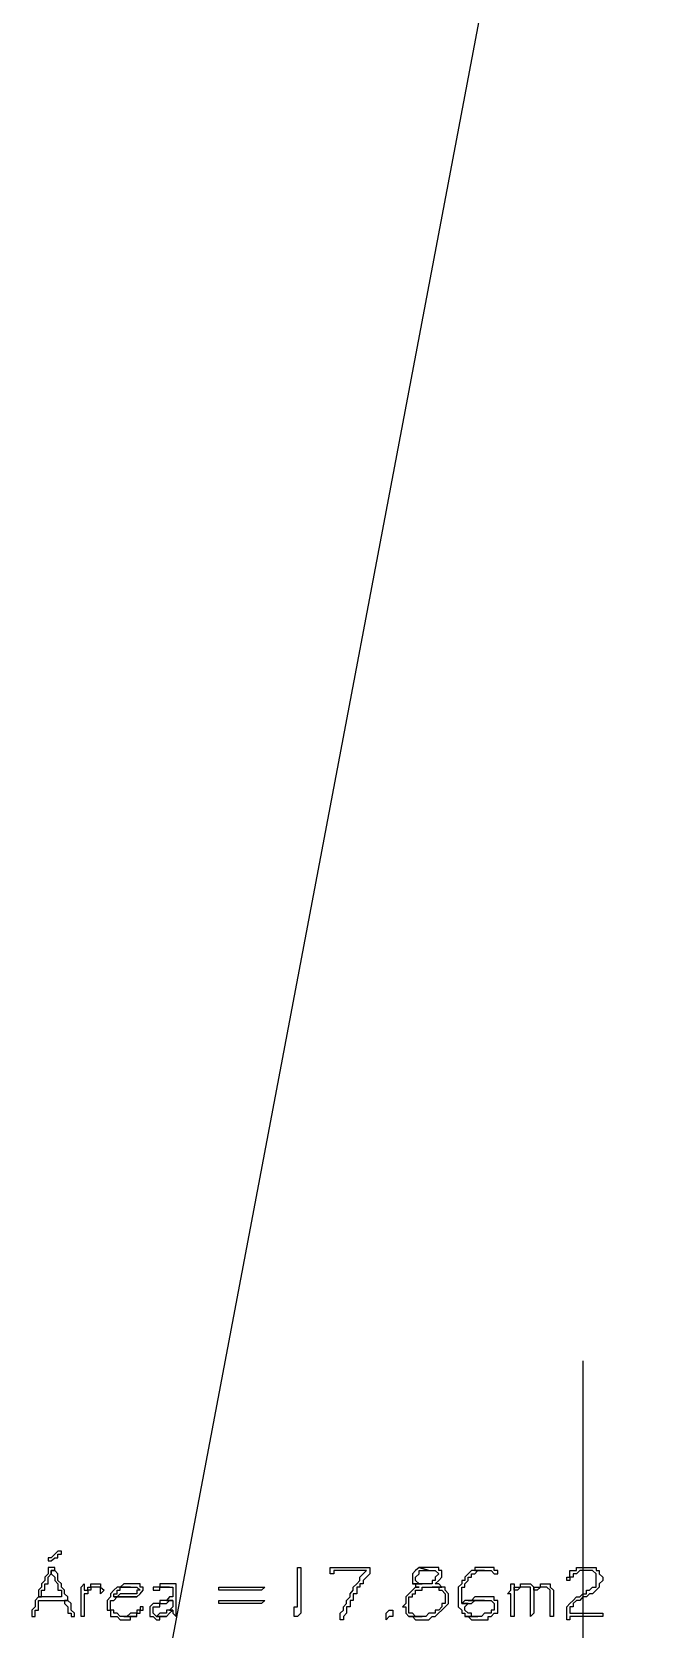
# Model space of a CAD drawing. Header units: millimetres. Extents: x -518.8 to -461.2, y 3.5 to 44.2.
# Drawn here: x -492.835 to -491.626, y 28.018 to 31.117 of the extents above; entities that cross this region are included whole.
import ezdxf

# ---------------------------------------------------------------- set-up
doc = ezdxf.new("R2010")
doc.units = ezdxf.units.MM
doc.header["$MEASUREMENT"] = 0
for name, color, linetype in [('-82', 7, 'Continuous'), ('6', 6, 'Continuous'), ('MYSOLIDS', 7, 'Continuous')]:
    doc.layers.add(name, color=color, linetype=linetype)

msp = doc.modelspace()

# ---------------------------------------------------------------- linework, layer by layer
at = {"layer": '-82'}
msp.add_lwpolyline([(-491.7662, 28.5383), (-491.7662, 27.4947), (-491.6263, 27.3353), (-491.6263, 27.3353), (-491.7662, 27.4947)], dxfattribs=at)
at = {"layer": '6'}
msp.add_lwpolyline([(-492.7722, 26.8902), (-491.8677, 31.6646), (-491.8805, 31.6646)], dxfattribs=at)
at = {"layer": 'MYSOLIDS'}
for points in [[(-492.7782, 28.1691), (-492.785, 28.1691), (-492.785, 28.1691), (-492.785, 28.1691), (-492.791, 28.1631), (-492.791, 28.1631), (-492.7978, 28.1563), (-492.8038, 28.1563), (-492.8038, 28.1563), (-492.8038, 28.1503), (-492.8038, 28.1503), (-492.8038, 28.1503), (-492.8038, 28.1503), (-492.7978, 28.1503), (-492.7978, 28.1503), (-492.791, 28.1563), (-492.791, 28.1563), (-492.785, 28.1563), (-492.785, 28.1631), (-492.7782, 28.1631), (-492.7782, 28.1631), (-492.7782, 28.1691), (-492.7782, 28.1691), (-492.7782, 28.1691), (-492.7782, 28.1691)], [(-492.791, 28.1315), (-492.7978, 28.1315), (-492.7978, 28.1248), (-492.7978, 28.1248), (-492.791, 28.1188), (-492.791, 28.112), (-492.791, 28.112), (-492.785, 28.106), (-492.785, 28.106), (-492.785, 28.0992), (-492.785, 28.0932), (-492.7782, 28.0932), (-492.7782, 28.0864), (-492.7782, 28.0804), (-492.8166, 28.0804), (-492.8226, 28.0804), (-492.8293, 28.0736), (-492.8293, 28.0676), (-492.8293, 28.0676), (-492.8293, 28.0609), (-492.8293, 28.0609), (-492.8354, 28.0548), (-492.8354, 28.0488), (-492.8354, 28.0488), (-492.8354, 28.0421), (-492.8354, 28.0421), (-492.8354, 28.0421), (-492.8293, 28.0421), (-492.8293, 28.0421), (-492.8293, 28.0488), (-492.8293, 28.0548), (-492.8226, 28.0548), (-492.8226, 28.0609), (-492.8226, 28.0609), (-492.8226, 28.0676), (-492.8226, 28.0736), (-492.7722, 28.0736), (-492.7654, 28.0736), (-492.7654, 28.0804), (-492.7722, 28.0864), (-492.7722, 28.0864), (-492.7722, 28.0932), (-492.7782, 28.0992), (-492.7782, 28.0992), (-492.7782, 28.106), (-492.7782, 28.106), (-492.785, 28.112), (-492.785, 28.112), (-492.785, 28.1188), (-492.785, 28.1188), (-492.785, 28.1248), (-492.791, 28.1315), (-492.791, 28.1315), (-492.791, 28.1315)], [(-492.7978, 28.1375), (-492.7978, 28.1375), (-492.7978, 28.1375), (-492.7978, 28.1375), (-492.8038, 28.1375), (-492.8038, 28.1315), (-492.8038, 28.1248), (-492.8105, 28.1188), (-492.8105, 28.112), (-492.8166, 28.106), (-492.8166, 28.0992), (-492.8166, 28.0992), (-492.8166, 28.0992), (-492.8226, 28.0932), (-492.8226, 28.0864), (-492.8226, 28.0804), (-492.8226, 28.0804), (-492.8166, 28.0804), (-492.8166, 28.0804), (-492.8166, 28.0864), (-492.8166, 28.0932), (-492.8105, 28.0932), (-492.8105, 28.0992), (-492.8105, 28.0992), (-492.8105, 28.106), (-492.8038, 28.106), (-492.8038, 28.112), (-492.8038, 28.1188), (-492.8038, 28.1188), (-492.7978, 28.1248), (-492.7978, 28.1315), (-492.791, 28.1315), (-492.791, 28.1375), (-492.7978, 28.1375), (-492.7978, 28.1375), (-492.7978, 28.1375)], [(-492.3263, 28.0421), (-492.3263, 28.0488), (-492.3263, 28.0548), (-492.3263, 28.0548), (-492.3263, 28.0609), (-492.3203, 28.0609), (-492.3203, 28.0676), (-492.3203, 28.0736), (-492.3203, 28.0804), (-492.3203, 28.0804), (-492.3203, 28.0864), (-492.3203, 28.0932), (-492.3203, 28.0992), (-492.3203, 28.0992), (-492.3203, 28.106), (-492.3203, 28.112), (-492.3203, 28.112), (-492.3203, 28.1188), (-492.3203, 28.1248), (-492.3203, 28.1248), (-492.3203, 28.1315), (-492.3203, 28.1315), (-492.3203, 28.1375), (-492.3203, 28.1375), (-492.3203, 28.1375), (-492.3203, 28.1375), (-492.3136, 28.1375), (-492.3136, 28.1375), (-492.3136, 28.1315), (-492.3136, 28.1315), (-492.3136, 28.1248), (-492.3136, 28.1188), (-492.3136, 28.1188), (-492.3136, 28.112), (-492.3136, 28.106), (-492.3136, 28.0992), (-492.3136, 28.0992), (-492.3136, 28.0932), (-492.3136, 28.0864), (-492.3136, 28.0864), (-492.3136, 28.0804), (-492.3136, 28.0736), (-492.3136, 28.0676), (-492.3136, 28.0676), (-492.3136, 28.0609), (-492.3136, 28.0548), (-492.3136, 28.0488), (-492.3136, 28.0488), (-492.3203, 28.0421), (-492.3203, 28.0421), (-492.3203, 28.0421), (-492.3203, 28.0421), (-492.3203, 28.0421), (-492.3203, 28.0421), (-492.3263, 28.0421), (-492.3263, 28.0421), (-492.3263, 28.0421), (-492.3263, 28.0421), (-492.3263, 28.0421), (-492.3263, 28.0421), (-492.3263, 28.0421)], [(-492.2496, 28.1315), (-492.2496, 28.1315), (-492.2496, 28.1315), (-492.2496, 28.1248), (-492.2496, 28.1248), (-492.2496, 28.1248), (-492.2496, 28.1248), (-492.2564, 28.1248), (-492.2564, 28.1248), (-492.2564, 28.1248), (-492.2564, 28.1248), (-492.2564, 28.1248), (-492.2564, 28.1315), (-492.2564, 28.1375), (-492.2564, 28.1375), (-492.2564, 28.1375), (-492.2496, 28.1375), (-492.2436, 28.1375), (-492.2376, 28.1375), (-492.2376, 28.1375), (-492.2308, 28.1375), (-492.2248, 28.1375), (-492.2181, 28.1375), (-492.2181, 28.1375), (-492.2121, 28.1375), (-492.2053, 28.1375), (-492.1993, 28.1375), (-492.1993, 28.1375), (-492.1925, 28.1375), (-492.1865, 28.1375), (-492.1865, 28.1375), (-492.1865, 28.1375), (-492.1865, 28.1375), (-492.1797, 28.1375), (-492.1797, 28.1375), (-492.1797, 28.1375), (-492.1797, 28.1375), (-492.1797, 28.1315), (-492.1797, 28.1315), (-492.1797, 28.1248), (-492.1865, 28.1188), (-492.1865, 28.1188), (-492.1925, 28.112), (-492.1925, 28.106), (-492.1993, 28.106), (-492.1993, 28.0992), (-492.2053, 28.0992), (-492.2053, 28.0932), (-492.2053, 28.0864), (-492.2121, 28.0864), (-492.2121, 28.0864), (-492.2121, 28.0804), (-492.2121, 28.0736), (-492.2181, 28.0736), (-492.2181, 28.0676), (-492.2181, 28.0609), (-492.2248, 28.0609), (-492.2248, 28.0609), (-492.2248, 28.0548), (-492.2248, 28.0488), (-492.2308, 28.0421), (-492.2308, 28.0421), (-492.2308, 28.036), (-492.2308, 28.036), (-492.2308, 28.036), (-492.2376, 28.036), (-492.2376, 28.036), (-492.2376, 28.036), (-492.2376, 28.036), (-492.2376, 28.036), (-492.2376, 28.036), (-492.2376, 28.0421), (-492.2376, 28.0421), (-492.2376, 28.0488), (-492.2376, 28.0488), (-492.2308, 28.0548), (-492.2308, 28.0609), (-492.2308, 28.0609), (-492.2248, 28.0676), (-492.2248, 28.0736), (-492.2248, 28.0736), (-492.2181, 28.0804), (-492.2181, 28.0864), (-492.2181, 28.0864), (-492.2121, 28.0932), (-492.2121, 28.0932), (-492.2121, 28.0992), (-492.2053, 28.106), (-492.2053, 28.106), (-492.1993, 28.112), (-492.1993, 28.112), (-492.1993, 28.1188), (-492.1925, 28.1248), (-492.1925, 28.1248), (-492.1865, 28.1315), (-492.1865, 28.1315), (-492.1925, 28.1315), (-492.1925, 28.1315), (-492.1993, 28.1315), (-492.2053, 28.1315), (-492.2121, 28.1315), (-492.2121, 28.1315), (-492.2181, 28.1315), (-492.2181, 28.1315), (-492.2248, 28.1315), (-492.2308, 28.1315), (-492.2308, 28.1315), (-492.2376, 28.1315), (-492.2436, 28.1315), (-492.2496, 28.1315), (-492.2496, 28.1315), (-492.2496, 28.1315), (-492.2496, 28.1315), (-492.2496, 28.1315)], [(-492.0654, 28.1375), (-492.0654, 28.1375), (-492.0714, 28.1375), (-492.0782, 28.1375), (-492.0782, 28.1375), (-492.0842, 28.1375), (-492.0654, 28.1315), (-492.0587, 28.1315), (-492.0587, 28.1315), (-492.0527, 28.1315), (-492.0527, 28.1315), (-492.0459, 28.1248), (-492.0459, 28.1248), (-492.0459, 28.1248), (-492.0527, 28.1188), (-492.0527, 28.112), (-492.0587, 28.112), (-492.0587, 28.112), (-492.0587, 28.106), (-492.0654, 28.106), (-492.0714, 28.106), (-492.0782, 28.106), (-492.097, 28.106), (-492.091, 28.106), (-492.091, 28.0992), (-492.0842, 28.0992), (-492.091, 28.0992), (-492.091, 28.0992), (-492.097, 28.0932), (-492.097, 28.0932), (-492.1038, 28.0864), (-492.1038, 28.0864), (-492.1098, 28.0804), (-492.1098, 28.0736), (-492.1098, 28.0736), (-492.1098, 28.0676), (-492.1166, 28.0609), (-492.1098, 28.0609), (-492.1098, 28.0548), (-492.1098, 28.0488), (-492.1098, 28.0488), (-492.1038, 28.0421), (-492.1038, 28.0421), (-492.0782, 28.0421), (-492.0842, 28.0421), (-492.0842, 28.0421), (-492.091, 28.0421), (-492.097, 28.0488), (-492.097, 28.0488), (-492.1038, 28.0488), (-492.1038, 28.0548), (-492.1038, 28.0609), (-492.1038, 28.0609), (-492.1038, 28.0609), (-492.1038, 28.0676), (-492.1038, 28.0736), (-492.1038, 28.0804), (-492.097, 28.0804), (-492.097, 28.0864), (-492.091, 28.0864), (-492.091, 28.0932), (-492.091, 28.0932), (-492.0842, 28.0932), (-492.0782, 28.0932), (-492.0782, 28.0992), (-492.0714, 28.0992), (-492.0714, 28.0992), (-492.0654, 28.0992), (-492.0587, 28.0992), (-492.0399, 28.0992), (-492.0459, 28.106), (-492.0459, 28.106), (-492.0527, 28.106), (-492.0527, 28.106), (-492.0459, 28.112), (-492.0459, 28.112), (-492.0459, 28.112), (-492.0399, 28.1188), (-492.0399, 28.1248), (-492.0399, 28.1248), (-492.0399, 28.1315), (-492.0459, 28.1315), (-492.0459, 28.1375), (-492.0527, 28.1375), (-492.0527, 28.1375), (-492.0587, 28.1375), (-492.0654, 28.1375), (-492.0654, 28.1375)], [(-492.0842, 28.1375), (-492.091, 28.1315), (-492.091, 28.1315), (-492.097, 28.1248), (-492.097, 28.1248), (-492.097, 28.1188), (-492.097, 28.112), (-492.097, 28.112), (-492.097, 28.112), (-492.097, 28.106), (-492.0782, 28.106), (-492.0782, 28.106), (-492.0842, 28.106), (-492.0842, 28.106), (-492.091, 28.112), (-492.091, 28.1188), (-492.091, 28.1188), (-492.091, 28.1188), (-492.0842, 28.1248), (-492.0842, 28.1315), (-492.0842, 28.1315), (-492.0782, 28.1315), (-492.0714, 28.1315), (-492.0714, 28.1315), (-492.0654, 28.1315), (-492.0842, 28.1375), (-492.0842, 28.1375)], [(-491.976, 28.1315), (-491.9827, 28.1315), (-491.9827, 28.1315), (-491.9887, 28.1248), (-491.9887, 28.1248), (-491.9955, 28.1188), (-491.9955, 28.1188), (-491.9955, 28.112), (-492.0015, 28.112), (-492.0015, 28.106), (-492.0015, 28.106), (-492.0083, 28.0992), (-492.0083, 28.0992), (-492.0083, 28.0932), (-492.0083, 28.0864), (-492.0083, 28.0864), (-492.0083, 28.0804), (-492.0083, 28.0804), (-492.0083, 28.0736), (-492.0083, 28.0676), (-492.0083, 28.0609), (-492.0083, 28.0609), (-492.0015, 28.0548), (-492.0015, 28.0488), (-492.0015, 28.0488), (-491.9955, 28.0488), (-491.9955, 28.0421), (-491.9699, 28.0421), (-491.976, 28.0421), (-491.9827, 28.0421), (-491.9827, 28.0488), (-491.9887, 28.0488), (-491.9887, 28.0488), (-491.9955, 28.0548), (-491.9955, 28.0548), (-491.9955, 28.0609), (-491.9955, 28.0609), (-491.9887, 28.0676), (-491.9887, 28.0676), (-492.0015, 28.0676), (-492.0015, 28.0736), (-492.0015, 28.0736), (-492.0015, 28.0736), (-492.0015, 28.0804), (-492.0015, 28.0804), (-492.0015, 28.0864), (-492.0015, 28.0932), (-492.0015, 28.0992), (-491.9955, 28.0992), (-491.9955, 28.106), (-491.9955, 28.106), (-491.9887, 28.112), (-491.9887, 28.1188), (-491.9827, 28.1188), (-491.9827, 28.1248), (-491.976, 28.1248), (-491.976, 28.1248), (-491.9699, 28.1315), (-491.9699, 28.1315), (-491.9632, 28.1315), (-491.9632, 28.1315), (-491.9572, 28.1315), (-491.976, 28.1315), (-491.976, 28.1315)], [(-491.9572, 28.1375), (-491.9572, 28.1375), (-491.9632, 28.1375), (-491.9632, 28.1375), (-491.9699, 28.1375), (-491.976, 28.1375), (-491.976, 28.1315), (-491.9572, 28.1315), (-491.9504, 28.1315), (-491.9504, 28.1315), (-491.9444, 28.1315), (-491.9384, 28.1248), (-491.9384, 28.1248), (-491.9384, 28.1248), (-491.9384, 28.1248), (-491.9316, 28.1248), (-491.9316, 28.1248), (-491.9316, 28.1315), (-491.9384, 28.1315), (-491.9384, 28.1375), (-491.9444, 28.1375), (-491.9444, 28.1375), (-491.9504, 28.1375), (-491.9572, 28.1375), (-491.9572, 28.1375)], [(-491.7918, 28.0488), (-491.7346, 28.0488), (-491.7278, 28.0488), (-491.7278, 28.0488), (-491.7278, 28.0421), (-491.7278, 28.0421), (-491.7278, 28.0421), (-491.7278, 28.0421), (-491.7346, 28.0421), (-491.7346, 28.0421), (-491.7918, 28.0421), (-491.7918, 28.036), (-491.7918, 28.036), (-491.7978, 28.036), (-491.7978, 28.036), (-491.7978, 28.0421), (-491.7978, 28.0421), (-491.7978, 28.0421), (-491.7978, 28.0421), (-491.7978, 28.0488), (-491.7978, 28.0548), (-491.7978, 28.0548), (-491.7978, 28.0609), (-491.7978, 28.0609), (-491.7918, 28.0676), (-491.7918, 28.0676), (-491.785, 28.0736), (-491.785, 28.0736), (-491.785, 28.0736), (-491.779, 28.0804), (-491.779, 28.0804), (-491.7722, 28.0804), (-491.7662, 28.0864), (-491.7594, 28.0864), (-491.7594, 28.0932), (-491.7534, 28.0932), (-491.7534, 28.0932), (-491.7534, 28.0932), (-491.7474, 28.0992), (-491.7406, 28.0992), (-491.7406, 28.106), (-491.7406, 28.106), (-491.7406, 28.112), (-491.7406, 28.112), (-491.7406, 28.1188), (-491.7406, 28.1248), (-491.7406, 28.1248), (-491.7474, 28.1315), (-491.7474, 28.1315), (-491.7534, 28.1315), (-491.7534, 28.1315), (-491.7594, 28.1315), (-491.7662, 28.1315), (-491.7722, 28.1315), (-491.7722, 28.1315), (-491.7722, 28.1315), (-491.779, 28.1248), (-491.785, 28.1248), (-491.785, 28.1188), (-491.785, 28.1188), (-491.7918, 28.1188), (-491.7918, 28.112), (-491.7918, 28.112), (-491.7918, 28.112), (-491.7978, 28.112), (-491.7978, 28.112), (-491.7978, 28.112), (-491.7978, 28.112), (-491.7978, 28.1188), (-491.7918, 28.1188), (-491.7918, 28.1248), (-491.7918, 28.1315), (-491.7918, 28.1315), (-491.785, 28.1315), (-491.779, 28.1315), (-491.779, 28.1375), (-491.779, 28.1375), (-491.7722, 28.1375), (-491.7662, 28.1375), (-491.7594, 28.1375), (-491.7594, 28.1375), (-491.7534, 28.1375), (-491.7534, 28.1375), (-491.7474, 28.1375), (-491.7406, 28.1375), (-491.7406, 28.1315), (-491.7406, 28.1315), (-491.7346, 28.1315), (-491.7346, 28.1248), (-491.7346, 28.1248), (-491.7278, 28.1188), (-491.7278, 28.112), (-491.7278, 28.112), (-491.7346, 28.106), (-491.7346, 28.106), (-491.7346, 28.0992), (-491.7406, 28.0932), (-491.7406, 28.0932), (-491.7406, 28.0932), (-491.7474, 28.0864), (-491.7474, 28.0864), (-491.7534, 28.0864), (-491.7594, 28.0804), (-491.7594, 28.0804), (-491.7662, 28.0804), (-491.7722, 28.0736), (-491.7722, 28.0736), (-491.779, 28.0736), (-491.785, 28.0676), (-491.785, 28.0676), (-491.785, 28.0609), (-491.7918, 28.0609), (-491.7918, 28.0548), (-491.7918, 28.0488), (-491.7918, 28.0488), (-491.7918, 28.0488), (-491.7918, 28.0488), (-491.7918, 28.0488)], [(-492.7339, 28.0932), (-492.7271, 28.0932), (-492.7271, 28.0992), (-492.7211, 28.0992), (-492.7211, 28.106), (-492.7151, 28.106), (-492.7083, 28.106), (-492.7083, 28.106), (-492.7023, 28.106), (-492.7023, 28.106), (-492.7023, 28.0992), (-492.6955, 28.0932), (-492.6955, 28.0932), (-492.6955, 28.0932), (-492.7023, 28.0864), (-492.7023, 28.0864), (-492.7023, 28.0864), (-492.7023, 28.0864), (-492.7023, 28.0864), (-492.7023, 28.0932), (-492.7023, 28.0932), (-492.7023, 28.0932), (-492.7023, 28.0932), (-492.7023, 28.0932), (-492.7023, 28.0932), (-492.7023, 28.0992), (-492.7023, 28.0992), (-492.7083, 28.0992), (-492.7083, 28.0992), (-492.7151, 28.0992), (-492.7151, 28.0992), (-492.7211, 28.0992), (-492.7211, 28.0932), (-492.7271, 28.0932), (-492.7271, 28.0864), (-492.7339, 28.0864), (-492.7339, 28.0864), (-492.7339, 28.0804), (-492.7339, 28.0736), (-492.7339, 28.0736), (-492.7339, 28.0676), (-492.7339, 28.0609), (-492.7339, 28.0609), (-492.7339, 28.0548), (-492.7339, 28.0488), (-492.7339, 28.0488), (-492.7339, 28.0488), (-492.7339, 28.0421), (-492.7339, 28.0421), (-492.7339, 28.0421), (-492.7339, 28.0421), (-492.7399, 28.0421), (-492.7399, 28.0421), (-492.7399, 28.0488), (-492.7399, 28.0488), (-492.7399, 28.0548), (-492.7399, 28.0609), (-492.7399, 28.0609), (-492.7399, 28.0676), (-492.7399, 28.0736), (-492.7399, 28.0804), (-492.7399, 28.0804), (-492.7399, 28.0864), (-492.7399, 28.0932), (-492.7399, 28.0932), (-492.7399, 28.0992), (-492.7399, 28.0992), (-492.7399, 28.0992), (-492.7399, 28.0992), (-492.7339, 28.106), (-492.7339, 28.106), (-492.7339, 28.0992), (-492.7339, 28.0992), (-492.7339, 28.0932), (-492.7339, 28.0932), (-492.7339, 28.0932), (-492.7339, 28.0932), (-492.7339, 28.0932), (-492.7339, 28.0932)], [(-492.6639, 28.0992), (-492.6699, 28.0992), (-492.6699, 28.0992), (-492.6767, 28.0932), (-492.6767, 28.0932), (-492.6827, 28.0864), (-492.6827, 28.0804), (-492.6827, 28.0804), (-492.6827, 28.0804), (-492.6895, 28.0736), (-492.6895, 28.0676), (-492.6895, 28.0609), (-492.6895, 28.0609), (-492.6895, 28.0548), (-492.6827, 28.0548), (-492.6827, 28.0488), (-492.6827, 28.0421), (-492.6827, 28.0421), (-492.6767, 28.0421), (-492.6699, 28.0421), (-492.6699, 28.0421), (-492.6639, 28.036), (-492.6572, 28.036), (-492.6572, 28.036), (-492.6511, 28.036), (-492.6444, 28.036), (-492.6444, 28.0421), (-492.6384, 28.0421), (-492.6384, 28.0421), (-492.6316, 28.0421), (-492.6572, 28.0421), (-492.6639, 28.0421), (-492.6699, 28.0488), (-492.6699, 28.0488), (-492.6767, 28.0488), (-492.6767, 28.0548), (-492.6827, 28.0548), (-492.6827, 28.0609), (-492.6827, 28.0676), (-492.6827, 28.0676), (-492.6827, 28.0676), (-492.6827, 28.0736), (-492.6767, 28.0736), (-492.6767, 28.0736), (-492.6699, 28.0804), (-492.6639, 28.0804), (-492.6572, 28.0804), (-492.6511, 28.0804), (-492.6511, 28.0804), (-492.6444, 28.0804), (-492.6384, 28.0804), (-492.6384, 28.0804), (-492.6316, 28.0804), (-492.6767, 28.0804), (-492.6767, 28.0864), (-492.6699, 28.0864), (-492.6699, 28.0932), (-492.6639, 28.0932), (-492.6639, 28.0992), (-492.6572, 28.0992), (-492.6511, 28.0992), (-492.6511, 28.0992), (-492.6444, 28.0992), (-492.6639, 28.0992), (-492.6639, 28.0992)], [(-492.6444, 28.106), (-492.6444, 28.106), (-492.6511, 28.106), (-492.6572, 28.106), (-492.6572, 28.106), (-492.6572, 28.106), (-492.6639, 28.0992), (-492.6444, 28.0992), (-492.6384, 28.0992), (-492.6384, 28.0992), (-492.6316, 28.0992), (-492.6316, 28.0992), (-492.6256, 28.0932), (-492.6256, 28.0932), (-492.6316, 28.0932), (-492.6316, 28.0864), (-492.6384, 28.0864), (-492.6444, 28.0864), (-492.6444, 28.0864), (-492.6511, 28.0864), (-492.6511, 28.0864), (-492.6572, 28.0864), (-492.6639, 28.0864), (-492.6699, 28.0804), (-492.6767, 28.0804), (-492.6316, 28.0804), (-492.6316, 28.0804), (-492.6256, 28.0864), (-492.6256, 28.0864), (-492.6196, 28.0932), (-492.6196, 28.0932), (-492.6196, 28.0992), (-492.6256, 28.0992), (-492.6256, 28.106), (-492.6316, 28.106), (-492.6316, 28.106), (-492.6384, 28.106), (-492.6444, 28.106), (-492.6444, 28.106)], [(-492.5872, 28.0992), (-492.594, 28.0992), (-492.594, 28.0992), (-492.6, 28.0992), (-492.6, 28.0932), (-492.6, 28.0932), (-492.6, 28.0932), (-492.6, 28.0932), (-492.594, 28.0932), (-492.594, 28.0932), (-492.5872, 28.0932), (-492.5872, 28.0992), (-492.5812, 28.0992), (-492.5745, 28.0992), (-492.5745, 28.0992), (-492.5684, 28.0992), (-492.5872, 28.0992), (-492.5872, 28.0992)], [(-492.5684, 28.106), (-492.5684, 28.106), (-492.5745, 28.106), (-492.5812, 28.106), (-492.5812, 28.106), (-492.5872, 28.106), (-492.5872, 28.0992), (-492.5684, 28.0992), (-492.5684, 28.0992), (-492.5617, 28.0992), (-492.5617, 28.0932), (-492.5617, 28.0932), (-492.5617, 28.0864), (-492.5617, 28.0804), (-492.5617, 28.0804), (-492.5684, 28.0804), (-492.5745, 28.0736), (-492.5617, 28.0736), (-492.5617, 28.0609), (-492.5617, 28.0609), (-492.5684, 28.0548), (-492.5617, 28.0548), (-492.5617, 28.0488), (-492.5557, 28.0421), (-492.5557, 28.0421), (-492.5557, 28.0421), (-492.5557, 28.0488), (-492.5557, 28.0864), (-492.5557, 28.0932), (-492.5557, 28.0932), (-492.5557, 28.0992), (-492.5557, 28.106), (-492.5617, 28.106), (-492.5617, 28.106), (-492.5684, 28.106), (-492.5684, 28.106)], [(-492.3902, 28.0932), (-492.4662, 28.0932), (-492.473, 28.0932), (-492.473, 28.0932), (-492.473, 28.0992), (-492.473, 28.0992), (-492.473, 28.0992), (-492.473, 28.0992), (-492.4662, 28.0992), (-492.4662, 28.0992), (-492.3902, 28.0992), (-492.3902, 28.0992), (-492.3902, 28.0992), (-492.3835, 28.0992), (-492.3835, 28.0992), (-492.3902, 28.0932), (-492.3902, 28.0932), (-492.3902, 28.0932), (-492.3902, 28.0932), (-492.3902, 28.0932), (-492.3902, 28.0932), (-492.3902, 28.0932)], [(-492.0399, 28.0992), (-492.0587, 28.0992), (-492.0587, 28.0992), (-492.0527, 28.0992), (-492.0459, 28.0992), (-492.0459, 28.0932), (-492.0399, 28.0932), (-492.0399, 28.0932), (-492.0339, 28.0864), (-492.0339, 28.0804), (-492.0339, 28.0804), (-492.0339, 28.0736), (-492.0339, 28.0676), (-492.0399, 28.0676), (-492.0399, 28.0609), (-492.0399, 28.0609), (-492.0459, 28.0548), (-492.0459, 28.0548), (-492.0527, 28.0548), (-492.0527, 28.0488), (-492.0587, 28.0488), (-492.0654, 28.0488), (-492.0654, 28.0488), (-492.0714, 28.0421), (-492.0782, 28.0421), (-492.0782, 28.0421), (-492.1038, 28.0421), (-492.097, 28.0421), (-492.097, 28.0421), (-492.091, 28.036), (-492.0842, 28.036), (-492.0782, 28.036), (-492.0782, 28.036), (-492.0782, 28.036), (-492.0714, 28.036), (-492.0654, 28.036), (-492.0587, 28.0421), (-492.0587, 28.0421), (-492.0587, 28.0421), (-492.0527, 28.0421), (-492.0466, 28.0488), (-492.0466, 28.0488), (-492.0399, 28.0548), (-492.0399, 28.0548), (-492.0399, 28.0548), (-492.0339, 28.0609), (-492.0339, 28.0609), (-492.0271, 28.0676), (-492.0271, 28.0676), (-492.0271, 28.0736), (-492.0271, 28.0804), (-492.0271, 28.0804), (-492.0271, 28.0864), (-492.0271, 28.0864), (-492.0339, 28.0932), (-492.0339, 28.0992), (-492.0339, 28.0992), (-492.0399, 28.0992), (-492.0399, 28.0992)], [(-491.9572, 28.0804), (-491.9572, 28.0804), (-491.9632, 28.0804), (-491.9699, 28.0804), (-491.976, 28.0804), (-491.976, 28.0804), (-491.976, 28.0804), (-491.9827, 28.0736), (-491.9887, 28.0736), (-491.9572, 28.0736), (-491.9572, 28.0736), (-491.9504, 28.0736), (-491.9444, 28.0736), (-491.9444, 28.0736), (-491.9384, 28.0676), (-491.9384, 28.0676), (-491.9384, 28.0609), (-491.9384, 28.0609), (-491.9384, 28.0548), (-491.9444, 28.0548), (-491.9444, 28.0488), (-491.9504, 28.0488), (-491.9504, 28.0488), (-491.9572, 28.0488), (-491.9632, 28.0421), (-491.9632, 28.0421), (-491.9699, 28.0421), (-491.9955, 28.0421), (-491.9887, 28.0421), (-491.9827, 28.036), (-491.9827, 28.036), (-491.976, 28.036), (-491.9699, 28.036), (-491.9699, 28.036), (-491.9632, 28.036), (-491.9572, 28.036), (-491.9504, 28.036), (-491.9504, 28.0421), (-491.9444, 28.0421), (-491.9444, 28.0421), (-491.9444, 28.0421), (-491.9384, 28.0488), (-491.9316, 28.0488), (-491.9316, 28.0548), (-491.9316, 28.0548), (-491.9316, 28.0609), (-491.9316, 28.0676), (-491.9316, 28.0676), (-491.9316, 28.0736), (-491.9384, 28.0736), (-491.9384, 28.0804), (-491.9444, 28.0804), (-491.9504, 28.0804), (-491.9504, 28.0804), (-491.9572, 28.0804), (-491.9572, 28.0804)], [(-491.8617, 28.0932), (-491.8617, 28.0992), (-491.8549, 28.0992), (-491.8489, 28.0992), (-491.8489, 28.106), (-491.8429, 28.106), (-491.8361, 28.106), (-491.8361, 28.106), (-491.8301, 28.106), (-491.8301, 28.106), (-491.8301, 28.0992), (-491.8233, 28.0932), (-491.8233, 28.0932), (-491.8233, 28.0864), (-491.8233, 28.0804), (-491.8233, 28.0804), (-491.8233, 28.0736), (-491.8233, 28.0676), (-491.8233, 28.0609), (-491.8233, 28.0609), (-491.8233, 28.0548), (-491.8233, 28.0488), (-491.8233, 28.0488), (-491.8233, 28.0421), (-491.8233, 28.0421), (-491.8233, 28.0421), (-491.8233, 28.0421), (-491.8301, 28.0421), (-491.8301, 28.0421), (-491.8301, 28.0421), (-491.8301, 28.0421), (-491.8301, 28.0488), (-491.8301, 28.0488), (-491.8301, 28.0548), (-491.8301, 28.0548), (-491.8301, 28.0609), (-491.8301, 28.0676), (-491.8301, 28.0676), (-491.8301, 28.0736), (-491.8301, 28.0804), (-491.8301, 28.0804), (-491.8301, 28.0864), (-491.8301, 28.0932), (-491.8361, 28.0992), (-491.8361, 28.0992), (-491.8361, 28.0992), (-491.8361, 28.0992), (-491.8429, 28.0992), (-491.8489, 28.0992), (-491.8489, 28.0992), (-491.8549, 28.0932), (-491.8549, 28.0932), (-491.8617, 28.0932), (-491.8617, 28.0864), (-491.8617, 28.0488), (-491.8677, 28.0421), (-491.8677, 28.0421), (-491.8677, 28.0421), (-491.8677, 28.0421), (-491.8677, 28.0421), (-491.8677, 28.0421), (-491.8677, 28.0488), (-491.8677, 28.0488), (-491.8677, 28.0932), (-491.8677, 28.0932), (-491.8677, 28.0992), (-491.8745, 28.0992), (-491.8745, 28.0992), (-491.8745, 28.0992), (-491.8805, 28.0992), (-491.8872, 28.0992), (-491.8872, 28.0992), (-491.8933, 28.0932), (-491.8933, 28.0932), (-491.9, 28.0932), (-491.9, 28.0864), (-491.9, 28.0421), (-491.9, 28.0421), (-491.9, 28.0421), (-491.906, 28.0421), (-491.906, 28.0421), (-491.906, 28.0421), (-491.906, 28.0421), (-491.906, 28.0421), (-491.906, 28.0421), (-491.906, 28.0864), (-491.906, 28.0864), (-491.906, 28.0864), (-491.9128, 28.0864), (-491.9128, 28.0864), (-491.9128, 28.0864), (-491.9128, 28.0864), (-491.9128, 28.0864), (-491.9128, 28.0864), (-491.9128, 28.0864), (-491.9128, 28.0864), (-491.906, 28.0932), (-491.906, 28.0932), (-491.906, 28.0992), (-491.906, 28.106), (-491.906, 28.106), (-491.906, 28.106), (-491.906, 28.106), (-491.9, 28.106), (-491.9, 28.106), (-491.9, 28.0992), (-491.9, 28.0992), (-491.9, 28.0932), (-491.9, 28.0992), (-491.8933, 28.0992), (-491.8872, 28.0992), (-491.8872, 28.106), (-491.8805, 28.106), (-491.8745, 28.106), (-491.8745, 28.106), (-491.8677, 28.106), (-491.8677, 28.106), (-491.8617, 28.0992), (-491.8617, 28.0932), (-491.8617, 28.0932), (-491.8617, 28.0932), (-491.8617, 28.0932), (-491.8617, 28.0932)], [(-492.7654, 28.0736), (-492.7722, 28.0736), (-492.7722, 28.0736), (-492.7722, 28.0676), (-492.7722, 28.0676), (-492.7654, 28.0609), (-492.7654, 28.0548), (-492.7654, 28.0488), (-492.7594, 28.0488), (-492.7594, 28.0421), (-492.7527, 28.0421), (-492.7527, 28.0421), (-492.7527, 28.0421), (-492.7527, 28.0421), (-492.7527, 28.0488), (-492.7527, 28.0488), (-492.7594, 28.0548), (-492.7594, 28.0609), (-492.7594, 28.0676), (-492.7654, 28.0736), (-492.7654, 28.0736), (-492.7654, 28.0736)], [(-492.6196, 28.0609), (-492.6256, 28.0609), (-492.6256, 28.0609), (-492.6256, 28.0548), (-492.6316, 28.0548), (-492.6316, 28.0548), (-492.6316, 28.0488), (-492.6384, 28.0488), (-492.6444, 28.0488), (-492.6444, 28.0488), (-492.6511, 28.0421), (-492.6511, 28.0421), (-492.6572, 28.0421), (-492.6316, 28.0421), (-492.6316, 28.0488), (-492.6256, 28.0488), (-492.6256, 28.0548), (-492.6256, 28.0548), (-492.6196, 28.0548), (-492.6196, 28.0609), (-492.6196, 28.0609), (-492.6196, 28.0609), (-492.6196, 28.0609)], [(-492.5745, 28.0736), (-492.5812, 28.0736), (-492.5872, 28.0736), (-492.5872, 28.0676), (-492.594, 28.0676), (-492.594, 28.0676), (-492.6, 28.0676), (-492.6, 28.0676), (-492.6068, 28.0609), (-492.6068, 28.0609), (-492.6068, 28.0548), (-492.6068, 28.0548), (-492.6068, 28.0488), (-492.6068, 28.0488), (-492.6068, 28.0421), (-492.6, 28.0421), (-492.6, 28.0421), (-492.594, 28.036), (-492.5872, 28.036), (-492.5872, 28.0421), (-492.5812, 28.0421), (-492.5745, 28.0421), (-492.5745, 28.0421), (-492.594, 28.0421), (-492.594, 28.0421), (-492.6, 28.0488), (-492.6, 28.0488), (-492.6, 28.0548), (-492.6, 28.0548), (-492.6, 28.0548), (-492.6, 28.0609), (-492.594, 28.0609), (-492.594, 28.0609), (-492.5872, 28.0609), (-492.5872, 28.0676), (-492.5812, 28.0676), (-492.5745, 28.0676), (-492.5745, 28.0676), (-492.5684, 28.0736), (-492.5617, 28.0736), (-492.5745, 28.0736), (-492.5745, 28.0736)], [(-492.5684, 28.0548), (-492.5684, 28.0548), (-492.5745, 28.0548), (-492.5745, 28.0488), (-492.5812, 28.0488), (-492.5872, 28.0488), (-492.5872, 28.0488), (-492.594, 28.0421), (-492.5745, 28.0421), (-492.5684, 28.0488), (-492.5684, 28.0488), (-492.5617, 28.0548), (-492.5617, 28.0548), (-492.5684, 28.0548), (-492.5684, 28.0548)], [(-492.3902, 28.0676), (-492.4662, 28.0676), (-492.473, 28.0676), (-492.473, 28.0676), (-492.473, 28.0736), (-492.473, 28.0736), (-492.473, 28.0736), (-492.473, 28.0736), (-492.4662, 28.0736), (-492.4662, 28.0736), (-492.3902, 28.0736), (-492.3902, 28.0736), (-492.3902, 28.0736), (-492.3835, 28.0736), (-492.3835, 28.0736), (-492.3902, 28.0676), (-492.3902, 28.0676), (-492.3902, 28.0676), (-492.3902, 28.0676), (-492.3902, 28.0676), (-492.3902, 28.0676), (-492.3902, 28.0676)], [(-492.1481, 28.036), (-492.1481, 28.0421), (-492.1481, 28.0421), (-492.1481, 28.0421), (-492.1481, 28.0421), (-492.1481, 28.0488), (-492.1481, 28.0488), (-492.1421, 28.0548), (-492.1421, 28.0548), (-492.1354, 28.0548), (-492.1354, 28.0548), (-492.1354, 28.0488), (-492.1354, 28.0488), (-492.1354, 28.0421), (-492.1421, 28.0421), (-492.1421, 28.0421), (-492.1481, 28.036), (-492.1481, 28.036), (-492.1481, 28.036), (-492.1481, 28.036)], [(-491.9887, 28.0736), (-491.9887, 28.0736), (-491.9955, 28.0736), (-492.0015, 28.0676), (-491.9887, 28.0676), (-491.9827, 28.0676), (-491.976, 28.0736), (-491.976, 28.0736), (-491.9699, 28.0736), (-491.9632, 28.0736), (-491.9632, 28.0736), (-491.9572, 28.0736), (-491.9887, 28.0736), (-491.9887, 28.0736)]]:
    msp.add_lwpolyline(points, dxfattribs=at)

doc.saveas('drawing.dxf')
